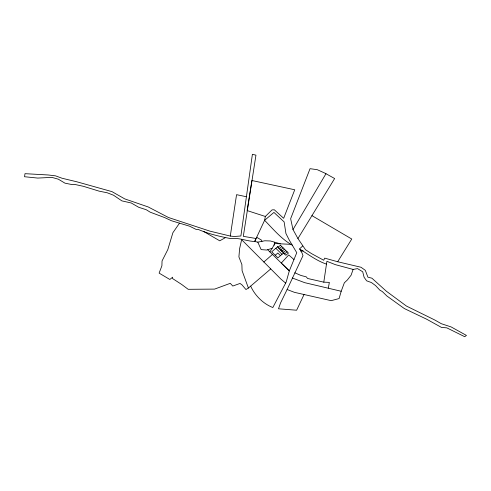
<?xml version="1.0" encoding="UTF-8"?>
<svg xmlns="http://www.w3.org/2000/svg" width="491" height="491" viewBox="0 0 491 491"><rect width="100%" height="100%" fill="white"/><g stroke="black" fill="none" stroke-linecap="round" stroke-linejoin="round"><path stroke-width="0.74" d="M294.809 272.793L300.885 275.439L306.316 276.875L307.556 278.458L323.796 282.165L326.896 261.304L335.39 264.655L353.103 269.43L357.54 268.614L362.714 271.781L364.089 277.268L366.624 280.821L371.392 282.534L375.529 285.547L379.801 290.107L382.336 291.562L386.914 296.018L404.369 308.575L426.636 319.199L441.477 327.423L446.828 327.859L464.701 336.703L466.45 335.433L451.149 326.945L441.354 323.722L434.664 319.942L406.407 306.04L386.356 291.218L371.914 278.201L367.906 277.157L365.31 270.32L361.008 267.264L337.679 261.746L324.674 258.113L323.722 260.255L311.589 253.651L305.5 249.735L297.939 238.558L292.992 229.549L290.641 218.722L310.042 168.677L317.327 169.708L325.232 173.298L334.629 178.534L297.939 238.558M230.285 236.067L210.013 231.169L168.468 217.507L148.196 206.95L124.757 198.892L111.954 191.625L76.799 181.78L62.069 178.245L55.532 175.852L48.179 174.974L24.998 173.673L24.55 176.735L37.758 178.073L51.88 177.368L58.361 179.203L64.99 183.168L71.729 184.524L74.767 184.432L83.488 186.335L99.047 191.128L107.284 192.797L113.531 195.228L121.872 200.874L131.257 202.992L138.665 207.27L146.195 209.706L150.234 212.198L164.589 217.562L171.488 220.754L189.655 226.216L196.013 229.365L198.125 229.389C208.687 233.974 219.808 236.484 230.893 238.644C238.927 237.374 246.58 241.259 254.7 241.498L256.093 238.509L243.315 236.337L255.952 155.162L252.392 154.297L240.885 235.975L234.201 236.509L230.285 236.067L236.564 194.663L246.408 196.75M328.313 288.082L329.357 282.393L323.796 282.165M265.336 216.463L247.12 210.578L251.914 180.504L294.741 189.778L283.663 218.299L274.328 209.792L272.045 209.89L265.336 216.463L264.606 220.306L254.7 241.498L257.806 242.143L264.821 240.774L270.381 240.971L280.312 243.818M273.996 245.242L274.751 242.284M353.103 269.43L351.108 275.181L347.364 279.98L344.351 282.798L341.196 291.261L339.091 298.571L331.192 300.658L294.447 292.341L287.112 289.53L280.533 303.008L278.495 308.796L296.625 310.22L304.039 294.551M287.112 289.53L302.978 255.67L302.106 253.172L299.755 249.054M250.655 286.112C254.952 295.564 263.158 303.769 272.83 307.532L286.155 282.129L289.309 270.891L296.767 252.712L289.371 240.295L285.934 233.52L284.123 221.883L273.935 212.419L264.606 220.306C273.321 229.242 281.539 239.221 292.44 245.255M292.992 229.549L325.963 173.71M269.897 251.908L275.028 243.554L290.279 244.315M337.679 261.746L351.759 239.031L311.945 215.641M179.51 223.166L172.893 232.722L167.805 249.606L162.048 260.96L161.913 265.741L159.121 273.119L169.843 279.477L172.629 277.2L172.445 278.471L181.701 284.473L188.17 289.309L214.61 289.101L230.279 283.325L232.783 286.05L240.001 283.454L241.934 284.805L245.954 289.537L248.409 288.039L270.744 268.921M282.215 263.962L289.309 270.891L281.288 263.053L288.733 254.964L293.968 259.536M302.622 246.028L299.51 248.925C308.25 254.301 316.572 260.77 326.497 264.14M263.851 262.016L272.468 254.424M279.201 248.759L281.76 246.55M280.533 250.06L283.086 247.851M275.248 255.259L277.808 253.049L280.465 255.651M281.865 251.361L284.418 249.152M283.19 252.662L285.75 250.453M284.522 253.97L287.075 251.754M225.05 237.853L219.735 240.811L203.544 231.402M257.806 242.143L261.151 249.6L266.681 250.029L272.106 248.311M300.86 250.993L303.143 250.852M341.196 291.261L304.69 282.663L292.323 278.004M256.676 237.263L261.457 240.099L261.949 241.4M285.658 283.092L280.981 279.17L241.646 239.676L239.614 248.618L238.908 256.897L241.885 264.551L242.094 270.725L248.409 288.039M275.819 248.274L282 254.326M267.712 249.766L281.288 263.053M277.703 246.642L271.726 251.809L277.912 257.861L283.884 252.693L277.703 246.642M280.429 245.248L277.875 247.458L285.854 255.271L288.407 253.055L280.429 245.248"/></g></svg>
